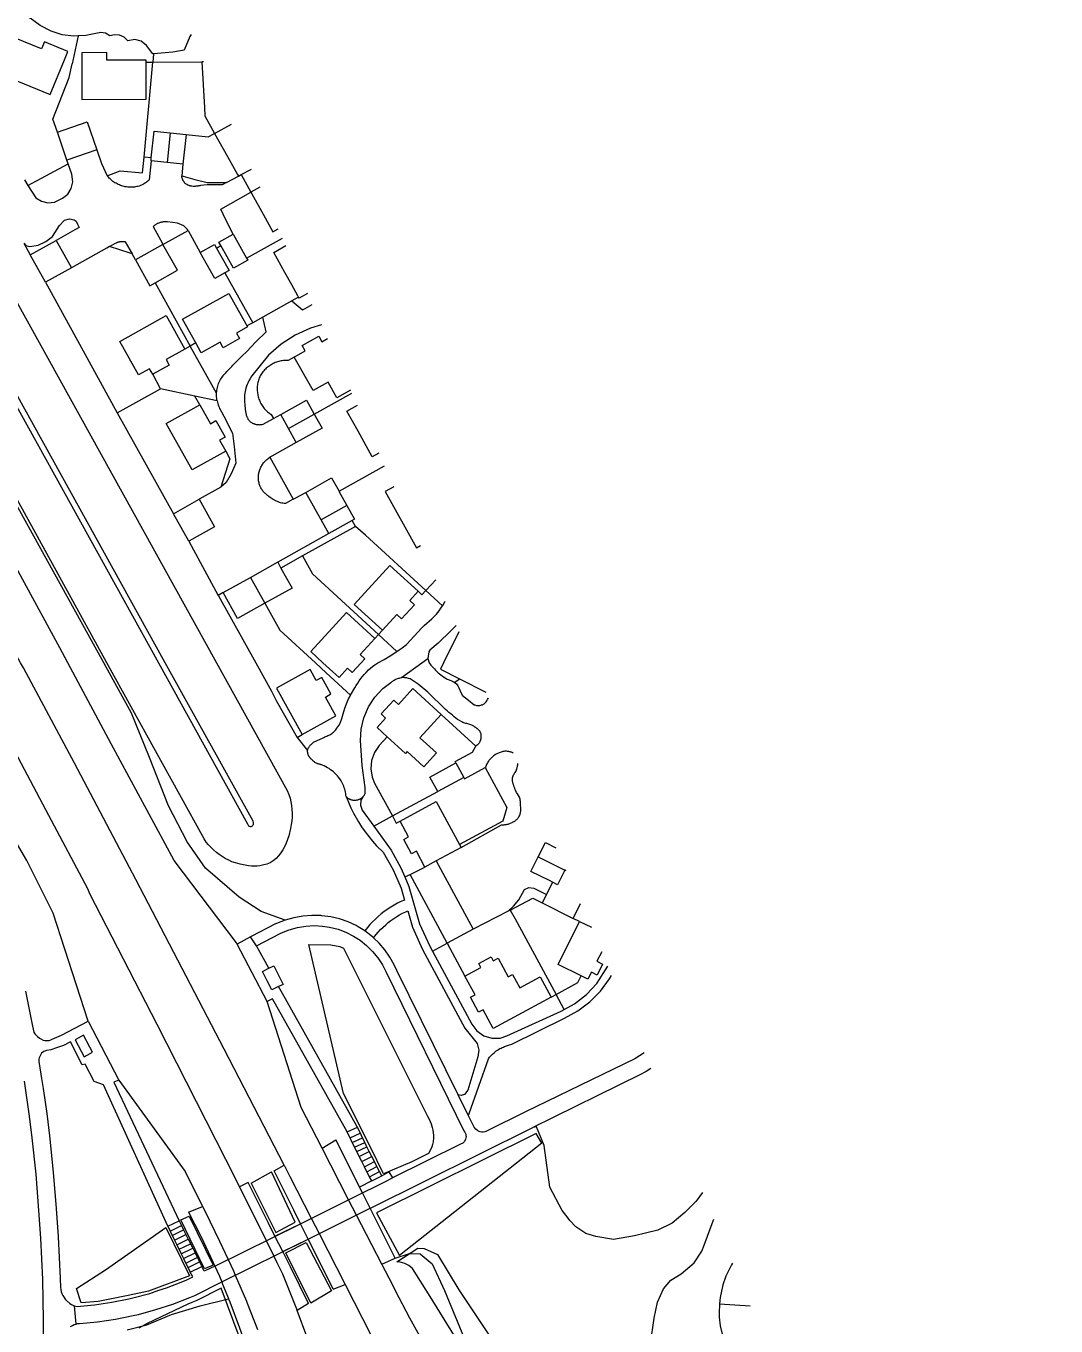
# Model space of a CAD drawing. Header units: millimetres. Extents: x 111502 to 977541, y 8702 to 1044108.
# Drawn here: x 975810.3 to 975993.9, y 474340.4 to 474572.1 of the extents above; entities that cross this region are included whole.
import ezdxf

# ---------------------------------------------------------------- set-up
doc = ezdxf.new("R2010")
doc.units = ezdxf.units.MM
doc.header["$LTSCALE"] = 0.25
doc.layers.add('X HVSS Site Background', color=8, linetype='Continuous')

# ---------------------------------------------------------------- blocks, each defined once
blk = doc.blocks.new('OS MAP')
at = {"layer": 'X HVSS Site Background'}
for points in [[(489638.25, 238954.15), (489634.02, 238955.66), (489630.09, 238958.24), (489624.06, 238963.39), (489620.77, 238968.08), (489617.45, 238974.52), (489614.09, 238983.1), (489610.88, 238991.02), (489605.92, 239000), (489524.83, 239146.67)], [(489606.5, 239000), (489585.75, 239037.65), (489525.25, 239146.95)], [(489539.75, 239155.8), (489626.05, 239000), (489638.65, 238977.25), (489638.95, 238976.5), (489639.15, 238975.85), (489639.3, 238975.2), (489639.4, 238974.55), (489639.45, 238973.85), (489639.5, 238973.2), (489639.5, 238972.55), (489639.45, 238971.85), (489639.35, 238971.2), (489639.2, 238970.45), (489638.9, 238969.15), (489638.7, 238968.5), (489638.45, 238967.85), (489638.15, 238967.2), (489637.85, 238966.65), (489637.5, 238966.1), (489637.1, 238965.6), (489636.65, 238965.1), (489636.15, 238964.7), (489635.6, 238964.35), (489635, 238964.1), (489634.25, 238963.9), (489633.75, 238963.8), (489633.25, 238963.75), (489632.25, 238963.75), (489631.75, 238963.8), (489630.25, 238964.1), (489629.4, 238964.35), (489628.75, 238964.55), (489628.2, 238964.8), (489627.6, 238965.1), (489626.5, 238965.8), (489626, 238966.2), (489625.5, 238966.65), (489624.6, 238967.55), (489624.2, 238968.05), (489623.85, 238968.6), (489606.5, 239000)], [(489591.95, 238941.45), (489593.25, 238935.25), (489593.45, 238934.15), (489593.65, 238933.85), (489593.85, 238933.6), (489594.1, 238933.4), (489594.45, 238933.1), (489594.7, 238932.95), (489595.15, 238932.75), (489595.4, 238932.7), (489595.7, 238932.65), (489595.95, 238932.65), (489596.2, 238932.7), (489596.5, 238932.8), (489596.75, 238932.9), (489598.4, 238933.65), (489603.15, 238936.15)], [(489531.9, 239151.4), (489615.7, 239000), (489631.55, 238971.3), (489631.6, 238971.2), (489631.65, 238971.05), (489631.75, 238970.95), (489631.85, 238970.9), (489632, 238970.85), (489632.2, 238970.85), (489632.3, 238970.9), (489632.45, 238970.95), (489632.5, 238971.05), (489632.6, 238971.15), (489632.65, 238971.3), (489632.65, 238971.55), (489632.55, 238971.75), (489616.9, 239000), (489532.75, 239151.9)], [(489509.02, 239128), (489521.92, 239106.25), (489523.28, 239103.93), (489535.13, 239083.49), (489538.7, 239077.28), (489550.33, 239056.81), (489552.73, 239052.55), (489564.19, 239031.99), (489575.51, 239011.35), (489575.84, 239010.74), (489577.26, 239008.04), (489581.6, 239000), (489581.85, 238999.55), (489596.1, 238972.85), (489603, 238959.75), (489603.4, 238958.9), (489615.41, 238935.58), (489627.63, 238911.54), (489630.1, 238906.6)], [(489629.73, 238949.85), (489629.59, 238950.11), (489618.49, 238964.75), (489607.23, 238985.58), (489599.52, 239000), (489598.09, 239002.67), (489582.83, 239030.63), (489569.99, 239053.95), (489559.12, 239073.44), (489544.29, 239099.65), (489538.28, 239110.19), (489526.43, 239130.8), (489516.37, 239148.12), (489509.31, 239160.04), (489509.26, 239160.13), (489502.04, 239171.95), (489500, 239175.21), (489494.69, 239183.69), (489491.34, 239188.94), (489486.82, 239195.88), (489484.61, 239199.16)], [(489603.15, 238936.15), (489596.9, 238955.35), (489592.2, 238964.75), (489589.95, 238968.65), (489588.4, 238971.45), (489584.7, 238978.4), (489581.05, 238985.4), (489579.35, 238988.55), (489573.15, 239000), (489568.45, 239008.7), (489557.25, 239029.05), (489553.35, 239036.45), (489534.7, 239068.75), (489511.05, 239109.6), (489504.95, 239120.2)], [(489638.07, 238910.47), (489627.38, 238931.14), (489611.65, 238961.37), (489600.7, 238982.09), (489591.59, 238999.12), (489591.11, 239000), (489576.35, 239027.06), (489563.52, 239050.34), (489552.69, 239069.79), (489537.86, 239095.99), (489531.86, 239106.5), (489519.99, 239127.16), (489516.95, 239132.4), (489510.01, 239144.33), (489502.98, 239156.21), (489500, 239161.1), (489495.79, 239168), (489488.46, 239179.7), (489486.25, 239182.95), (489484.47, 239185.71), (489481.32, 239190.58), (489480.55, 239191.75), (489477.53, 239196.24)], [(489595.21, 238877.84), (489595.2, 238882.8), (489595.05, 238890.1), (489594.7, 238897.45), (489594.35, 238902.4), (489593.85, 238908.85), (489593.15, 238915.35), (489592.7, 238919.2), (489591.8, 238925.4)], [(489601.36, 239111.73), (489600.62, 239111.7), (489598.54, 239111.96), (489596.53, 239112.57), (489594.56, 239113.58), (489592.82, 239114.92), (489590.62, 239117.46)], [(489587.57, 239110.07), (489585.75, 239105.64), (489596.35, 239101.28), (489598.91, 239107.5), (489599.51, 239108.97), (489595.36, 239110.68), (489594.85, 239109.43), (489588.4, 239112.08)], [(489601.36, 239111.73), (489600.29, 239106.79)], [(489614.8, 239108.54), (489614.67, 239108.53), (489613.52, 239110.06), (489612.61, 239110.83), (489611.46, 239111.13), (489610.19, 239110.87), (489609.56, 239111.5), (489608.74, 239111.88), (489607.85, 239111.95), (489607.02, 239111.74), (489606.26, 239112.21), (489605.38, 239112.35), (489602.71, 239111.79), (489601.36, 239111.73)], [(489621.54, 239111.99), (489621.29, 239111.66), (489620.26, 239109.21), (489618.25, 239108.85), (489614.8, 239108.54)], [(489613.47, 239107.09), (489613.47, 239107.43), (489606.49, 239107.41), (489606.49, 239108.76), (489602, 239108.75), (489602, 239107.15), (489602.01, 239105.2), (489602.02, 239100.43), (489613.48, 239100.46), (489613.47, 239107.09)], [(489614.8, 239108.54), (489614.67, 239107.09)], [(489597.65, 239094.61), (489596.86, 239096.93), (489599.76, 239104.35), (489600.29, 239106.79)], [(489613.11, 239090.12), (489614.67, 239107.09)], [(489613.47, 239107.09), (489614.37, 239107.09), (489614.67, 239107.09)], [(489614.67, 239107.09), (489623.42, 239107.12)], [(489623.72, 239107.14), (489623.42, 239107.12)], [(489623.42, 239107.12), (489623.87, 239098.98), (489623.95, 239097.47), (489625.68, 239094.37)], [(489597.65, 239094.61), (489602.96, 239096.43), (489604.67, 239091.44)], [(489599.36, 239089.62), (489597.65, 239094.61)], [(489614.4, 239089.99), (489614.89, 239094.74), (489617.74, 239094.45)], [(489617.74, 239094.45), (489617.21, 239089.2)], [(489617.74, 239094.45), (489620.59, 239094.16)], [(489620.59, 239094.16), (489624.56, 239093.75), (489625.68, 239094.37)], [(489625.68, 239094.37), (489628.69, 239096.03)], [(489625.68, 239094.37), (489627.97, 239090.26), (489629.78, 239087.02), (489629.92, 239086.76)], [(489620.59, 239094.16), (489620.05, 239088.91)], [(489604.67, 239091.44), (489599.36, 239089.62)], [(489604.67, 239091.44), (489605.51, 239088.98), (489606.53, 239086.82)], [(489606.53, 239086.82), (489608.87, 239087.7), (489612.85, 239087.33), (489613.11, 239090.12)], [(489614.4, 239089.99), (489613.11, 239090.12)], [(489614.35, 239089.49), (489614.4, 239089.99)], [(489592.36, 239085.07), (489599.59, 239088.96)], [(489592.36, 239085.07), (489593.79, 239082.91), (489594.8, 239082.27), (489595.96, 239082), (489597.15, 239082.13), (489598.57, 239082.81), (489599.5, 239083.55), (489600.14, 239084.56), (489600.41, 239085.73), (489600.22, 239087.12), (489599.59, 239088.96)], [(489599.59, 239088.96), (489599.36, 239089.62)], [(489614.35, 239089.49), (489614.01, 239086.11), (489613.89, 239085.98), (489613.76, 239085.86), (489613.62, 239085.75), (489613.48, 239085.64), (489613.34, 239085.53), (489613.19, 239085.43), (489613.04, 239085.34), (489612.89, 239085.26), (489612.65, 239085.14), (489612.45, 239085.06), (489612.24, 239084.98), (489612.03, 239084.92), (489611.81, 239084.88), (489611.6, 239084.84), (489611.38, 239084.81), (489611.16, 239084.79), (489610.94, 239084.78), (489610.71, 239084.78), (489610.43, 239084.79), (489610.21, 239084.81), (489609.99, 239084.83), (489609.77, 239084.87), (489609.56, 239084.91), (489609.34, 239084.97), (489609.13, 239085.03), (489608.92, 239085.1), (489608.72, 239085.18), (489608.52, 239085.27), (489608.32, 239085.36), (489608.12, 239085.47), (489607.93, 239085.58), (489607.75, 239085.7), (489607.57, 239085.82), (489607.39, 239085.96), (489607.22, 239086.1), (489607.06, 239086.25), (489606.9, 239086.4), (489606.75, 239086.56), (489606.53, 239086.82)], [(489617.21, 239089.2), (489614.35, 239089.49)], [(489620.05, 239088.91), (489617.21, 239089.2)], [(489620.05, 239088.91), (489619.84, 239086.82)], [(489630.42, 239087.03), (489632.28, 239088.02)], [(489591.77, 239086.11), (489592.36, 239085.07)], [(489627.8, 239085.63), (489627.01, 239085.21), (489624.37, 239085.19), (489623.18, 239085.06), (489623.06, 239085.05), (489622.94, 239085.03), (489622.82, 239085.01), (489622.7, 239084.99), (489622.58, 239084.97), (489622.46, 239084.95), (489622.34, 239084.94), (489622.23, 239084.92), (489622.11, 239084.91), (489621.99, 239084.91), (489621.87, 239084.91), (489621.64, 239084.94), (489621.56, 239084.96), (489621.48, 239084.98), (489621.4, 239085), (489621.31, 239085.02), (489621.23, 239085.04), (489621.15, 239085.07), (489621.08, 239085.1), (489621, 239085.13), (489620.92, 239085.16), (489620.85, 239085.2), (489620.78, 239085.24), (489620.71, 239085.28), (489620.64, 239085.33), (489620.57, 239085.37), (489620.47, 239085.46), (489620.41, 239085.52), (489620.35, 239085.58), (489620.3, 239085.64), (489620.25, 239085.71), (489620.2, 239085.77), (489620.15, 239085.84), (489620.11, 239085.91), (489620.07, 239085.99), (489620.03, 239086.06), (489620, 239086.14), (489619.97, 239086.21), (489619.94, 239086.29), (489619.91, 239086.37), (489619.89, 239086.45), (489619.87, 239086.53), (489619.86, 239086.62), (489619.85, 239086.7), (489619.84, 239086.82)], [(489619.84, 239086.82), (489620.1, 239086.74), (489622.14, 239086.14), (489624.37, 239085.59), (489627.8, 239085.63)], [(489627.8, 239085.63), (489629.92, 239086.76)], [(489629.92, 239086.76), (489630.42, 239087.03)], [(489630.42, 239087.03), (489632.17, 239083.88)], [(489629.01, 239076.4), (489627.61, 239079.05), (489626.79, 239080.87), (489632.17, 239083.88)], [(489633.74, 239084.76), (489632.17, 239083.88)], [(489632.17, 239083.88), (489632.32, 239083.62), (489634.36, 239079.97), (489636.1, 239076.85), (489637.05, 239077.38)], [(489591.66, 239074.81), (489592.06, 239074.39), (489592.75, 239074.21), (489594.23, 239074.46), (489595.59, 239075.08), (489596.76, 239076.01), (489598.04, 239077.94), (489598.93, 239078.88), (489599.79, 239079.11), (489600.67, 239078.94), (489601, 239078.7), (489601.25, 239078.16), (489601.54, 239077.59), (489600.75, 239077.15), (489597.43, 239075.3)], [(489620.96, 239077.05), (489620.86, 239077.23), (489620.21, 239077.88), (489619.07, 239078.36), (489617.27, 239078.58), (489617.03, 239078.6), (489616.89, 239078.6), (489616.76, 239078.6), (489616.63, 239078.59), (489616.5, 239078.58), (489616.37, 239078.56), (489616.24, 239078.54), (489616.11, 239078.51), (489615.98, 239078.48), (489615.85, 239078.44), (489615.73, 239078.39), (489615.59, 239078.33), (489615.47, 239078.28), (489615.35, 239078.21), (489615.24, 239078.15), (489615.13, 239078.08), (489615.02, 239078), (489614.91, 239077.92), (489614.81, 239077.84), (489614.71, 239077.75), (489616.38, 239074.73), (489616.48, 239074.56)], [(489616.48, 239074.56), (489620.96, 239077.05)], [(489620.96, 239077.05), (489623.14, 239073.12)], [(489626.81, 239074.37), (489626.47, 239074.98), (489629.01, 239076.4)], [(489629.01, 239076.4), (489631.4, 239072.12)], [(489591.66, 239074.81), (489592.82, 239072.73)], [(489592.82, 239072.73), (489597.43, 239075.3)], [(489597.43, 239075.3), (489600.16, 239070.4)], [(489606.97, 239074.2), (489606.47, 239073.92), (489606.43, 239073.9), (489600.16, 239070.4)], [(489606.97, 239074.2), (489608.02, 239074.78), (489608.17, 239074.86), (489608.25, 239074.91), (489608.34, 239074.94), (489608.43, 239074.98), (489608.52, 239075.01), (489608.61, 239075.04), (489608.71, 239075.06), (489608.8, 239075.08), (489608.9, 239075.1), (489608.99, 239075.11), (489609.09, 239075.12), (489609.19, 239075.12), (489609.28, 239075.12), (489609.38, 239075.12), (489609.48, 239075.11), (489609.57, 239075.1), (489609.67, 239075.08), (489609.76, 239075.06), (489610.98, 239072.88)], [(489610.98, 239072.88), (489610.61, 239073), (489606.97, 239074.2)], [(489616.48, 239074.56), (489611.57, 239071.83)], [(489615.07, 239067.74), (489619.05, 239069.96), (489616.48, 239074.56)], [(489623.14, 239073.12), (489625.68, 239074.54), (489626.02, 239073.93)], [(489626.02, 239073.93), (489626.81, 239074.37)], [(489626.02, 239073.93), (489626.8, 239072.54), (489628.26, 239069.93), (489627.54, 239069.53)], [(489631.4, 239072.12), (489631.59, 239071.79), (489629.04, 239070.37), (489626.81, 239074.37)], [(489631.4, 239072.12), (489637.81, 239075.69)], [(489640.67, 239065.18), (489640.55, 239065.4), (489639.44, 239067.4), (489638.24, 239069.55), (489636.23, 239073.15), (489638.4, 239074.36)], [(489595.55, 239067.83), (489592.82, 239072.73)], [(489611.57, 239071.83), (489610.98, 239072.88)], [(489611.57, 239071.83), (489614.15, 239067.22), (489615.07, 239067.74)], [(489627.54, 239069.53), (489625.71, 239068.51), (489624.2, 239071.21), (489623.14, 239073.12)], [(489600.16, 239070.4), (489595.55, 239067.83)], [(489627.54, 239069.53), (489632.51, 239060.63)], [(489595.55, 239067.83), (489608.34, 239044.56)], [(489615.07, 239067.74), (489621.36, 239056.47)], [(489622.35, 239057.01), (489619.98, 239061.25), (489628.22, 239065.85), (489631.25, 239060.43), (489631.39, 239060.17), (489631.46, 239060.04)], [(489639.45, 239064.5), (489634.29, 239061.62)], [(489640.67, 239065.18), (489639.45, 239064.5)], [(489639.45, 239064.5), (489641.38, 239062.89), (489641.82, 239063.13), (489643.11, 239063.85)], [(489642.23, 239065.82), (489640.77, 239065.01), (489640.67, 239065.18)], [(489614.65, 239051.43), (489614.1, 239052.42), (489612.13, 239051.32), (489608.8, 239057.3), (489617.04, 239061.9), (489620.38, 239055.92)], [(489631.46, 239060.04), (489631.56, 239059.87), (489629.6, 239058.77), (489630.15, 239057.79), (489627.21, 239056.15), (489626.66, 239057.13), (489623.32, 239055.27), (489622.35, 239057.01)], [(489626.05, 239048.08), (489626.05, 239048.15), (489626.07, 239048.39), (489626.1, 239048.62), (489626.14, 239048.86), (489626.19, 239049.09), (489626.25, 239049.32), (489626.32, 239049.55), (489626.39, 239049.77), (489626.49, 239050.03), (489626.6, 239050.26), (489626.72, 239050.49), (489626.86, 239050.7), (489627.01, 239050.91), (489627.16, 239051.12), (489627.33, 239051.32), (489627.5, 239051.51), (489627.68, 239051.71), (489627.86, 239051.9), (489628.04, 239052.09), (489628.23, 239052.27), (489628.42, 239052.46), (489628.6, 239052.65), (489628.78, 239052.84), (489628.96, 239053.03), (489630.55, 239054.66), (489631.45, 239055.47), (489633.05, 239057.21), (489634.87, 239058.97), (489634.29, 239061.62)], [(489644.74, 239060.23), (489642.81, 239059.65), (489640.08, 239058.41), (489637.55, 239056.8), (489635.29, 239054.84), (489632.33, 239051.13), (489632.16, 239050.89), (489632.01, 239050.64), (489631.86, 239050.39), (489631.73, 239050.13), (489631.6, 239049.87), (489631.49, 239049.6), (489631.39, 239049.33), (489631.26, 239048.93), (489631.18, 239048.64), (489631.12, 239048.34), (489631.07, 239048.05), (489631.03, 239047.75), (489631, 239047.45), (489630.99, 239047.14), (489630.99, 239046.84), (489631, 239046.54), (489631.05, 239046.02), (489631.06, 239045.91), (489631.08, 239045.79), (489631.09, 239045.67), (489631.11, 239045.56), (489631.12, 239045.44), (489631.13, 239045.32), (489631.15, 239045.2), (489631.16, 239045.08), (489631.18, 239044.96), (489631.2, 239044.85), (489631.22, 239044.73), (489631.24, 239044.61), (489631.26, 239044.5), (489631.29, 239044.38), (489631.31, 239044.27), (489631.34, 239044.16), (489631.38, 239044.05), (489631.41, 239043.94), (489631.45, 239043.84), (489631.49, 239043.74), (489631.54, 239043.64), (489631.59, 239043.54), (489631.64, 239043.45), (489631.7, 239043.36), (489631.77, 239043.27), (489631.83, 239043.19), (489631.91, 239043.11), (489631.99, 239043.03), (489632.07, 239042.96), (489632.16, 239042.9), (489632.26, 239042.83), (489632.36, 239042.77), (489632.46, 239042.72), (489632.57, 239042.67), (489632.67, 239042.63), (489632.78, 239042.59), (489632.89, 239042.56), (489633, 239042.53), (489633.11, 239042.5), (489633.23, 239042.48), (489633.34, 239042.46), (489633.45, 239042.45), (489633.57, 239042.45), (489633.68, 239042.44), (489633.8, 239042.45), (489633.91, 239042.45), (489634.03, 239042.47), (489634.14, 239042.48), (489634.32, 239042.52), (489636.19, 239043.56)], [(489632.51, 239060.63), (489631.46, 239060.04)], [(489634.29, 239061.62), (489632.51, 239060.63)], [(489639.9, 239054.5), (489641.86, 239055.6), (489641.32, 239056.58), (489644.25, 239058.22), (489644.8, 239057.23), (489645.82, 239057.8)], [(489620.38, 239055.92), (489617.04, 239054.06), (489617.59, 239053.07), (489614.65, 239051.43)], [(489621.36, 239056.47), (489620.38, 239055.92)], [(489622.35, 239057.01), (489621.36, 239056.47)], [(489626.05, 239048.08), (489621.36, 239056.47)], [(489639.9, 239054.5), (489638.81, 239053.89), (489638.6, 239053.9), (489638.38, 239053.9), (489638.17, 239053.9), (489637.96, 239053.88), (489637.75, 239053.85), (489637.54, 239053.82), (489637.33, 239053.78), (489637.12, 239053.72), (489636.92, 239053.66), (489636.71, 239053.6), (489636.51, 239053.52), (489636.32, 239053.43), (489636.12, 239053.34), (489635.94, 239053.24), (489635.75, 239053.14), (489635.57, 239053.02), (489635.39, 239052.9), (489635.22, 239052.77), (489635.06, 239052.64), (489634.89, 239052.5), (489634.74, 239052.35), (489634.59, 239052.2), (489634.45, 239052.04), (489634.31, 239051.88), (489634.18, 239051.71), (489634.06, 239051.53), (489633.95, 239051.35), (489633.84, 239051.17), (489633.74, 239050.96), (489633.65, 239050.77), (489633.57, 239050.57), (489633.51, 239050.37), (489633.45, 239050.16), (489633.4, 239049.96), (489633.36, 239049.75), (489633.32, 239049.54), (489633.3, 239049.33), (489633.28, 239049.12), (489633.28, 239048.9), (489633.28, 239048.69), (489633.29, 239048.48), (489633.31, 239048.27), (489633.34, 239048.05), (489633.37, 239047.84), (489633.42, 239047.63), (489633.47, 239047.43), (489633.53, 239047.22), (489633.6, 239047.02), (489633.67, 239046.82), (489633.75, 239046.62), (489633.84, 239046.43), (489633.94, 239046.24), (489634.04, 239046.05), (489634.15, 239045.87), (489634.27, 239045.69), (489634.4, 239045.52), (489634.53, 239045.35), (489634.67, 239045.19), (489634.81, 239045.04), (489634.96, 239044.89), (489635.12, 239044.75), (489635.28, 239044.61), (489635.45, 239044.48), (489635.8, 239044.26), (489636.19, 239043.56)], [(489649.94, 239048.61), (489647.48, 239047.24), (489645.93, 239050.02), (489643.24, 239048.52), (489639.9, 239054.5)], [(489616.03, 239048.86), (489614.65, 239051.43)], [(489608.34, 239044.56), (489616.03, 239048.86)], [(489622.19, 239047.54), (489616.03, 239048.86)], [(489626.15, 239046.69), (489626.1, 239046.92), (489626.07, 239047.16), (489626.05, 239047.39), (489626.04, 239047.63), (489626.04, 239047.92), (489626.05, 239048.08)], [(489643.47, 239044.34), (489650.18, 239048.08)], [(489627.67, 239037.73), (489621.68, 239034.39), (489617.08, 239042.63), (489623.07, 239045.97)], [(489626.15, 239046.69), (489622.19, 239047.54)], [(489623.07, 239045.97), (489622.19, 239047.54)], [(489623.07, 239045.97), (489624.93, 239042.62), (489625.92, 239043.17), (489627.55, 239040.23), (489626.57, 239039.69), (489627.67, 239037.73)], [(489626.15, 239046.69), (489626.2, 239046.46), (489626.26, 239046.23), (489626.32, 239046), (489626.4, 239045.78), (489626.49, 239045.56), (489626.59, 239045.34), (489626.69, 239045.13), (489626.91, 239044.75), (489627.32, 239043.95), (489628.86, 239040.95), (489629.15, 239038.56), (489629.45, 239035.57), (489628.66, 239033.69), (489627.74, 239032.14), (489626.79, 239031.3)], [(489637.47, 239044.27), (489642.08, 239046.84), (489643.47, 239044.34)], [(489654.97, 239037.39), (489653.8, 239036.74), (489651.27, 239041.28), (489649.26, 239044.88), (489651.14, 239045.93)], [(489608.34, 239044.56), (489618.34, 239026.58)], [(489636.19, 239043.56), (489637.47, 239044.27)], [(489638.87, 239041.77), (489637.47, 239044.27)], [(489638.87, 239041.77), (489643.47, 239044.34)], [(489643.47, 239044.34), (489644.87, 239041.84), (489640.26, 239039.27)], [(489640.26, 239039.27), (489638.87, 239041.77)], [(489640.26, 239039.27), (489635.91, 239036.84), (489635.55, 239036.64)], [(489627.67, 239037.73), (489628.43, 239036.35), (489626.79, 239031.3)], [(489639.7, 239029.14), (489638.3, 239028.37), (489638.08, 239028.4), (489637.87, 239028.44), (489637.65, 239028.48), (489637.44, 239028.54), (489637.23, 239028.6), (489637.03, 239028.67), (489636.74, 239028.79), (489636.54, 239028.88), (489636.35, 239028.98), (489636.16, 239029.09), (489635.97, 239029.21), (489635.79, 239029.33), (489635.62, 239029.46), (489635.38, 239029.66), (489635.24, 239029.75), (489635.11, 239029.84), (489634.98, 239029.94), (489634.86, 239030.04), (489634.74, 239030.15), (489634.62, 239030.26), (489634.51, 239030.38), (489634.41, 239030.5), (489634.31, 239030.62), (489634.21, 239030.75), (489634.12, 239030.89), (489634.04, 239031.02), (489633.96, 239031.16), (489633.88, 239031.31), (489633.82, 239031.45), (489633.76, 239031.6), (489633.7, 239031.75), (489633.65, 239031.92), (489633.61, 239032.09), (489633.57, 239032.26), (489633.54, 239032.43), (489633.52, 239032.61), (489633.51, 239032.78), (489633.5, 239032.96), (489633.51, 239033.13), (489633.52, 239033.37), (489633.54, 239033.54), (489633.56, 239033.72), (489633.6, 239033.89), (489633.64, 239034.06), (489633.69, 239034.23), (489633.74, 239034.39), (489633.8, 239034.56), (489633.87, 239034.72), (489633.95, 239034.88), (489634.03, 239035.03), (489634.11, 239035.19), (489634.21, 239035.34), (489634.31, 239035.48), (489634.41, 239035.62), (489634.52, 239035.76), (489634.64, 239035.89), (489634.76, 239036.02), (489634.88, 239036.14), (489635.02, 239036.25), (489635.15, 239036.36), (489635.29, 239036.47), (489635.55, 239036.64)], [(489635.55, 239036.64), (489639.7, 239029.14)], [(489647.88, 239030.57), (489656, 239035.1)], [(489641.94, 239030.38), (489646.55, 239032.95), (489647.88, 239030.57)], [(489626.79, 239031.3), (489622.94, 239029.15)], [(489639.7, 239029.14), (489640.07, 239029.34), (489641.94, 239030.38)], [(489644.68, 239025.48), (489643.31, 239027.93), (489641.94, 239030.38)], [(489647.88, 239030.57), (489647.92, 239030.5), (489649.29, 239028.04)], [(489657.66, 239031.38), (489656.11, 239030.52), (489661.7, 239020.5), (489662.37, 239020.88)], [(489618.34, 239026.58), (489622.94, 239029.15)], [(489622.94, 239029.15), (489625.68, 239024.25), (489621.07, 239021.68)], [(489649.29, 239028.04), (489644.68, 239025.48)], [(489649.29, 239028.04), (489650.65, 239025.59), (489650.21, 239025.35)], [(489621.07, 239021.68), (489618.34, 239026.58)], [(489646.05, 239023.02), (489644.68, 239025.48)], [(489650.21, 239025.35), (489646.05, 239023.02)], [(489650.8, 239024.3), (489650.21, 239025.35)], [(489646.05, 239023.02), (489636.94, 239017.92)], [(489650.8, 239024.3), (489641.39, 239019.05)], [(489663.34, 239012.86), (489652.59, 239022.73), (489650.8, 239024.3)], [(489621.07, 239021.68), (489626.35, 239012.02)], [(489632.08, 239015.22), (489636.93, 239017.93), (489636.94, 239017.92)], [(489636.94, 239017.92), (489637.51, 239016.89)], [(489641.39, 239019.05), (489637.51, 239016.89)], [(489641.39, 239019.05), (489643.17, 239015.85), (489654.93, 239005.05)], [(489637.51, 239016.89), (489639.5, 239013.32), (489634.64, 239010.61)], [(489655.61, 239005.79), (489650.56, 239010.42), (489656.95, 239017.37), (489661.99, 239012.74)], [(489627.22, 239012.51), (489632.08, 239015.22)], [(489632.08, 239015.22), (489634.64, 239010.61)], [(489663.34, 239012.86), (489665.11, 239014.78)], [(489627.22, 239012.51), (489626.35, 239012.02)], [(489626.35, 239012.02), (489626.4, 239011.93), (489633.04, 239000), (489635.85, 238994.96), (489636.65, 238993.3), (489640.38, 238986.68)], [(489634.64, 239010.61), (489629.79, 239007.9), (489627.22, 239012.51)], [(489661.99, 239012.74), (489660.47, 239011.08), (489661.3, 239010.32), (489659.03, 239007.84), (489658.2, 239008.61), (489655.61, 239005.79)], [(489661.99, 239012.74), (489662.66, 239012.12), (489663.34, 239012.86)], [(489666.31, 239010.14), (489663.34, 239012.86)], [(489666.31, 239010.14), (489666.37, 239010.23), (489666.76, 239010.89), (489666.81, 239010.98)], [(489634.64, 239010.61), (489637.31, 239005.84), (489643.67, 239000), (489645.58, 238998.24)], [(489654.26, 239004.31), (489649.21, 239008.95), (489642.83, 239002), (489645, 239000), (489646.19, 238998.9), (489647.87, 238997.36), (489649.39, 238999.02), (489650.22, 238998.26), (489651.82, 239000), (489652.5, 239000.73), (489651.67, 239001.49), (489654.26, 239004.31)], [(489658.2, 239002.04), (489658.61, 239002.31), (489659.13, 239002.68), (489659.93, 239003.29), (489662.64, 239006.21), (489663.06, 239006.63), (489663.5, 239007.04), (489663.95, 239007.43), (489664.39, 239007.84), (489664.82, 239008.25), (489665.23, 239008.68), (489665.7, 239009.25), (489666.05, 239009.74), (489666.31, 239010.14)], [(489668.74, 239006.67), (489667.8, 239005.68), (489665.52, 239003.52), (489664.07, 239002.28), (489663.86, 239001.96), (489663.72, 239000.78)], [(489654.26, 239004.31), (489654.93, 239005.05)], [(489654.93, 239005.05), (489655.61, 239005.79)], [(489658.2, 239002.04), (489654.93, 239005.05)], [(489669.26, 239005.5), (489666.52, 239000), (489665.97, 238998.88), (489669.34, 238997.17)], [(489649.93, 238994.23), (489650.68, 238995.56), (489650.94, 238995.97), (489651.21, 238996.38), (489651.48, 238996.78), (489651.76, 238997.18), (489652.06, 238997.56), (489652.37, 238997.94), (489652.69, 238998.3), (489653.13, 238998.73), (489653.49, 238999.05), (489653.87, 238999.36), (489654.26, 238999.65), (489654.78, 239000), (489655.9, 239000.6), (489657, 239001.25), (489658.2, 239002.04)], [(489658.99, 238997.36), (489662.64, 239000), (489663.72, 239000.78)], [(489663.72, 239000.78), (489663.95, 239000), (489664.25, 238999.59), (489664.67, 238999.15), (489664.87, 238998.91), (489665.08, 238998.68), (489665.3, 238998.45), (489665.52, 238998.24), (489665.76, 238998.03), (489666, 238997.84), (489666.25, 238997.65), (489666.51, 238997.48), (489667, 238997.19), (489667.16, 238997.11), (489667.32, 238997.04), (489667.49, 238996.98), (489667.65, 238996.92), (489667.82, 238996.85), (489667.98, 238996.78), (489668.16, 238996.68), (489668.24, 238996.63), (489668.32, 238996.58), (489668.49, 238996.47)], [(489641.33, 238987.21), (489647.31, 238990.55), (489645.45, 238993.89), (489646.43, 238994.44), (489644.79, 238997.38), (489643.81, 238996.83), (489642.72, 238998.79), (489636.73, 238995.45), (489641.33, 238987.21)], [(489649.93, 238994.23), (489645.58, 238998.24)], [(489652.11, 238976.08), (489652.14, 238976.12), (489652.17, 238976.15), (489652.22, 238976.21), (489652.28, 238976.28), (489652.33, 238976.35), (489652.37, 238976.42), (489652.42, 238976.49), (489652.46, 238976.56), (489652.52, 238976.7), (489652.56, 238977.75), (489651.97, 238981.68), (489651.7, 238986.17), (489651.83, 238988.16), (489652.32, 238990.2), (489653.14, 238992.13), (489654.28, 238993.89), (489655.71, 238995.43), (489657.08, 238996.46), (489657.2, 238996.56), (489657.33, 238996.66), (489657.46, 238996.75), (489657.59, 238996.84), (489657.73, 238996.92), (489657.88, 238997), (489658.03, 238997.07), (489658.17, 238997.13), (489658.32, 238997.19), (489658.47, 238997.24), (489658.63, 238997.28), (489658.78, 238997.32), (489658.99, 238997.36)], [(489672.27, 238985.17), (489672.4, 238985.25), (489672.46, 238985.3), (489672.53, 238985.35), (489672.59, 238985.4), (489672.65, 238985.46), (489672.7, 238985.51), (489672.76, 238985.57), (489672.81, 238985.64), (489672.86, 238985.7), (489672.9, 238985.77), (489672.95, 238985.84), (489672.99, 238985.91), (489673.02, 238985.98), (489673.06, 238986.05), (489673.09, 238986.13), (489673.12, 238986.2), (489673.15, 238986.28), (489673.17, 238986.36), (489673.19, 238986.44), (489673.21, 238986.52), (489673.22, 238986.6), (489673.23, 238986.68), (489673.24, 238986.76), (489673.24, 238986.84), (489673.24, 238986.92), (489673.24, 238987), (489673.23, 238987.08), (489673.22, 238987.16), (489673.21, 238987.24), (489673.19, 238987.32), (489673.15, 238987.45), (489673.12, 238987.53), (489673.08, 238987.6), (489673.05, 238987.67), (489673.01, 238987.73), (489672.96, 238987.8), (489672.91, 238987.86), (489672.86, 238987.92), (489672.81, 238987.98), (489672.75, 238988.04), (489672.69, 238988.1), (489672.63, 238988.15), (489672.57, 238988.2), (489672.51, 238988.26), (489672.44, 238988.31), (489672.37, 238988.36), (489672.31, 238988.41), (489672.24, 238988.46), (489672.17, 238988.5), (489672.1, 238988.55), (489672.04, 238988.6), (489671.97, 238988.64), (489671.9, 238988.69), (489671.69, 238988.81), (489671.53, 238988.89), (489671.36, 238988.96), (489671.19, 238989.01), (489671.01, 238989.06), (489670.84, 238989.11), (489670.66, 238989.16), (489670.48, 238989.2), (489670.3, 238989.25), (489670.13, 238989.31), (489669.96, 238989.37), (489669.79, 238989.45), (489669.34, 238989.7), (489669.01, 238989.92), (489668.69, 238990.15), (489668.38, 238990.39), (489668.08, 238990.65), (489667.78, 238990.91), (489667.48, 238991.17), (489667.18, 238991.43), (489666.88, 238991.68), (489663.69, 238994.78), (489661.99, 238996.21), (489660.56, 238997.13), (489660.27, 238997.22), (489660.11, 238997.26), (489659.95, 238997.3), (489659.79, 238997.32), (489659.63, 238997.34), (489659.47, 238997.36), (489659.31, 238997.37), (489659.15, 238997.37), (489658.99, 238997.36)], [(489668.49, 238996.47), (489669.34, 238997.17)], [(489669.34, 238997.17), (489674.04, 238994.79), (489674.07, 238994.78)], [(489656.48, 238986.79), (489654.66, 238988.46), (489656.18, 238990.12), (489655.36, 238990.88), (489657.63, 238993.36), (489658.46, 238992.59), (489661.05, 238995.41), (489666.09, 238990.78)], [(489668.49, 238996.47), (489668.79, 238996.23), (489668.93, 238996.09), (489669.07, 238995.91), (489669.26, 238995.52), (489669.45, 238994.98), (489669.64, 238994.58), (489669.88, 238994.15), (489670.93, 238993.33), (489671.99, 238992.51), (489672.06, 238992.48), (489672.37, 238992.4), (489672.53, 238992.38), (489672.68, 238992.38), (489672.84, 238992.38), (489673, 238992.4), (489673.15, 238992.44), (489673.3, 238992.48), (489673.43, 238992.53), (489673.54, 238992.58), (489673.64, 238992.64), (489673.74, 238992.71), (489673.92, 238992.87), (489674.08, 238993.05), (489674.23, 238993.25), (489674.36, 238993.45), (489674.45, 238993.62), (489674.52, 238993.76)], [(489642.28, 238984.36), (489642.3, 238984.5), (489642.34, 238984.63), (489642.4, 238984.76), (489642.46, 238984.89), (489642.54, 238985.01), (489642.62, 238985.12), (489642.71, 238985.24), (489642.81, 238985.35), (489642.92, 238985.45), (489643.02, 238985.56), (489643.13, 238985.66), (489643.33, 238985.83), (489645.02, 238986.62), (489645.19, 238986.7), (489645.37, 238986.78), (489645.55, 238986.86), (489645.72, 238986.94), (489645.9, 238987.02), (489646.07, 238987.11), (489646.24, 238987.19), (489646.41, 238987.29), (489646.57, 238987.39), (489646.73, 238987.5), (489646.9, 238987.64), (489647.12, 238987.85), (489647.31, 238988.08), (489647.5, 238988.32), (489647.67, 238988.57), (489647.83, 238988.82), (489648.06, 238989.24), (489648.38, 238990.06), (489648.6, 238990.92), (489648.89, 238991.92), (489649.19, 238992.68), (489649.53, 238993.43), (489649.89, 238994.16), (489649.93, 238994.23)], [(489666.09, 238990.78), (489662.3, 238986.65), (489665.26, 238983.94), (489662.99, 238981.47), (489660.03, 238984.18), (489659.71, 238983.83), (489656.48, 238986.79)], [(489672.27, 238985.17), (489666.09, 238990.78)], [(489640.38, 238986.68), (489641.33, 238987.21)], [(489640.38, 238986.68), (489642.28, 238984.36)], [(489656.48, 238986.79), (489655.04, 238985.23), (489654.18, 238984), (489653.66, 238982.6), (489653.52, 238981.11), (489653.77, 238979.64), (489654.21, 238978.57), (489657.38, 238972.7)], [(489649.14, 238976.15), (489649.11, 238976.42), (489649.07, 238976.69), (489649.02, 238976.96), (489648.96, 238977.22), (489648.88, 238977.48), (489648.8, 238977.74), (489648.71, 238978), (489648.6, 238978.25), (489648.49, 238978.49), (489648.36, 238978.74), (489648.23, 238978.97), (489647.99, 238979.34), (489647.8, 238979.6), (489647.59, 238979.86), (489647.36, 238980.1), (489647.13, 238980.33), (489646.88, 238980.54), (489646.63, 238980.75), (489646.36, 238980.94), (489646.09, 238981.13), (489645.81, 238981.3), (489645.52, 238981.46), (489645.22, 238981.61), (489644.92, 238981.75), (489644.82, 238981.79), (489644.71, 238981.83), (489644.6, 238981.86), (489644.49, 238981.89), (489644.38, 238981.92), (489644.27, 238981.95), (489644.16, 238981.98), (489644.06, 238982.01), (489643.95, 238982.04), (489643.85, 238982.09), (489643.66, 238982.19), (489643.57, 238982.25), (489643.48, 238982.32), (489643.39, 238982.39), (489643.31, 238982.47), (489643.23, 238982.55), (489643.15, 238982.63), (489643.04, 238982.76), (489642.98, 238982.8), (489642.92, 238982.85), (489642.86, 238982.9), (489642.81, 238982.95), (489642.76, 238983), (489642.71, 238983.06), (489642.66, 238983.11), (489642.62, 238983.17), (489642.57, 238983.23), (489642.53, 238983.3), (489642.5, 238983.36), (489642.46, 238983.43), (489642.43, 238983.49), (489642.4, 238983.56), (489642.37, 238983.63), (489642.35, 238983.7), (489642.33, 238983.77), (489642.31, 238983.84), (489642.3, 238983.92), (489642.29, 238983.99), (489642.28, 238984.06), (489642.27, 238984.14), (489642.27, 238984.22), (489642.28, 238984.36)], [(489668.72, 238982.14), (489668.58, 238982.4), (489671.7, 238984.1), (489672.27, 238985.17)], [(489678.93, 238983.92), (489678.84, 238983.96), (489678.73, 238984.01), (489678.62, 238984.05), (489678.51, 238984.09), (489678.39, 238984.12), (489678.27, 238984.15), (489678.15, 238984.17), (489677.93, 238984.21), (489677.76, 238984.23), (489677.59, 238984.23), (489677.43, 238984.22), (489677.26, 238984.2), (489677.09, 238984.17), (489676.93, 238984.13), (489676.76, 238984.09), (489676.6, 238984.03), (489676.44, 238983.97), (489676.29, 238983.9), (489676.13, 238983.83), (489675.87, 238983.69), (489675.72, 238983.6), (489675.58, 238983.51), (489675.44, 238983.41), (489675.31, 238983.31), (489675.18, 238983.2), (489675.05, 238983.09), (489674.93, 238982.97), (489674.82, 238982.84), (489674.71, 238982.71), (489674.6, 238982.58), (489674.5, 238982.44), (489674.41, 238982.3), (489674.32, 238982.15), (489674.24, 238982.01), (489674.16, 238981.85), (489674.09, 238981.7), (489674.03, 238981.54), (489673.95, 238981.31)], [(489665.46, 238977.07), (489664.08, 238979.63), (489668.72, 238982.14)], [(489668.72, 238982.14), (489670.1, 238979.57)], [(489673.95, 238981.31), (489677.78, 238974.2), (489677.05, 238971.76), (489669.34, 238967.6)], [(489669.62, 238967.07), (489676.86, 238971.14), (489677.01, 238971.13), (489677.15, 238971.13), (489677.3, 238971.14), (489677.45, 238971.15), (489677.59, 238971.17), (489677.74, 238971.19), (489677.88, 238971.22), (489678.03, 238971.25), (489678.17, 238971.29), (489678.31, 238971.34), (489678.44, 238971.39), (489678.58, 238971.45), (489678.74, 238971.53), (489678.83, 238971.58), (489678.93, 238971.63), (489679.02, 238971.69), (489679.11, 238971.74), (489679.2, 238971.8), (489679.29, 238971.86), (489679.37, 238971.93), (489679.46, 238972), (489679.54, 238972.07), (489679.62, 238972.14), (489679.69, 238972.21), (489679.76, 238972.29), (489679.83, 238972.37), (489679.89, 238972.45), (489679.95, 238972.54), (489680.06, 238972.72), (489680.17, 238973), (489680.24, 238973.3), (489680.27, 238973.61), (489680.27, 238973.92), (489680.26, 238974.23), (489680.25, 238974.59), (489680.25, 238974.76), (489680.24, 238974.94), (489680.23, 238975.11), (489680.21, 238975.29), (489680.19, 238975.46), (489680.14, 238975.71), (489680.03, 238976.03), (489679.88, 238976.33), (489679.71, 238976.62), (489679.54, 238976.91), (489679.28, 238977.43), (489679.24, 238977.55), (489679.19, 238977.66), (489679.15, 238977.78), (489679.11, 238977.9), (489679.06, 238978.02), (489679.02, 238978.13), (489678.98, 238978.25), (489678.94, 238978.37), (489678.91, 238978.49), (489678.88, 238978.61), (489678.85, 238978.73), (489678.83, 238978.85), (489678.81, 238978.97), (489678.8, 238979.09), (489678.8, 238979.21), (489678.8, 238979.33), (489678.82, 238979.52), (489678.86, 238979.69), (489678.92, 238979.85), (489679, 238980.01), (489679.09, 238980.16), (489679.18, 238980.31), (489679.28, 238980.46), (489679.37, 238980.62), (489679.46, 238980.77), (489679.58, 238981.09), (489679.6, 238981.17), (489679.62, 238981.25), (489679.64, 238981.34), (489679.66, 238981.42), (489679.68, 238981.5), (489679.7, 238981.59), (489679.72, 238981.67), (489679.74, 238981.76), (489679.75, 238981.84), (489679.77, 238981.93), (489679.78, 238982.01), (489679.78, 238982.03)], [(489670.1, 238979.57), (489670.25, 238979.31), (489673.95, 238981.31)], [(489670.1, 238979.57), (489665.46, 238977.07)], [(489652.11, 238976.08), (489652.05, 238976.02), (489651.99, 238975.97), (489651.92, 238975.91), (489651.86, 238975.86), (489651.79, 238975.81), (489651.72, 238975.76), (489651.64, 238975.72), (489651.57, 238975.68), (489651.49, 238975.64), (489651.42, 238975.61), (489651.34, 238975.58), (489651.26, 238975.55), (489651.18, 238975.53), (489651.09, 238975.51), (489651.01, 238975.49), (489650.89, 238975.47), (489650.81, 238975.47), (489650.72, 238975.46), (489650.64, 238975.46), (489650.55, 238975.46), (489650.47, 238975.47), (489650.38, 238975.48), (489650.3, 238975.5), (489650.22, 238975.51), (489650.14, 238975.53), (489650.05, 238975.56), (489649.97, 238975.59), (489649.89, 238975.62), (489649.82, 238975.65), (489649.74, 238975.69), (489649.67, 238975.73), (489649.59, 238975.77), (489649.52, 238975.82), (489649.45, 238975.86), (489649.38, 238975.92), (489649.32, 238975.97), (489649.26, 238976.03), (489649.2, 238976.09), (489649.14, 238976.15)], [(489649.14, 238976.15), (489649.54, 238975.15), (489649.98, 238974.16), (489650.46, 238973.19), (489651.32, 238971.68), (489651.9, 238970.77), (489652.52, 238969.88), (489653.17, 238969.02), (489653.86, 238968.19), (489654.58, 238967.38), (489655.72, 238966.23), (489657.52, 238963.11), (489658.34, 238961.2), (489658.94, 238959.81), (489659.56, 238957.71), (489658.92, 238957.43), (489658.3, 238957.13), (489657.69, 238956.8), (489657.09, 238956.44), (489655.95, 238955.67), (489655.4, 238955.25), (489654.87, 238954.8), (489654.35, 238954.33), (489653.86, 238953.84), (489653.38, 238953.34), (489652.93, 238952.81), (489652.45, 238952.2)], [(489657.38, 238972.7), (489665.46, 238977.07)], [(489652.11, 238976.08), (489651.79, 238975.5), (489651.72, 238974.6), (489652.01, 238973.75), (489654.06, 238970.9)], [(489658.76, 238971.8), (489665.19, 238975.28), (489669.34, 238967.6)], [(489654.06, 238970.9), (489657.38, 238972.7)], [(489657.38, 238972.7), (489658.07, 238971.43), (489658.76, 238971.8)], [(489663.2, 238963.6), (489661.67, 238966.42), (489660.78, 238965.94), (489659.4, 238968.5), (489660.28, 238968.98), (489658.76, 238971.8)], [(489654.06, 238970.9), (489657.16, 238966.58), (489658.92, 238963.44), (489659.6, 238961.82)], [(489669.62, 238967.07), (489665.22, 238964.69)], [(489669.34, 238967.6), (489669.62, 238967.07)], [(489683.39, 238965.4), (489684.67, 238967.96), (489686.5, 238967.04)], [(489665.22, 238964.69), (489663.2, 238963.6)], [(489665.22, 238964.69), (489671.8, 238952.52)], [(489685.94, 238960.89), (489685.37, 238961.18), (489682.1, 238962.82), (489683.39, 238965.4)], [(489683.39, 238965.4), (489688.14, 238963.06)], [(489659.6, 238961.82), (489660.53, 238962.28)], [(489660.53, 238962.28), (489663.2, 238963.6)], [(489667.15, 238950.01), (489660.53, 238962.28)], [(489688.14, 238963.06), (489688.12, 238963.02), (489686.83, 238960.45), (489686.05, 238960.84), (489685.94, 238960.89)], [(489688.14, 238963.06), (489688.21, 238963.21)], [(489688.14, 238963.06), (489688.32, 238962.97)], [(489659.6, 238961.82), (489660.31, 238960.12), (489662.24, 238953.5), (489663.99, 238949.58), (489664.52, 238948.59)], [(489678.04, 238955.75), (489678.96, 238956.6), (489679.93, 238957.74), (489680.94, 238959.57), (489681.74, 238959.95), (489682.62, 238959.81), (489684.84, 238958.7)], [(489685.94, 238960.89), (489684.84, 238958.7)], [(489678.36, 238955.92), (489682.42, 238958.05), (489683.5, 238957.5), (489684.09, 238957.21)], [(489684.84, 238958.7), (489684.09, 238957.21)], [(489654.03, 238950.98), (489654.48, 238951.54), (489654.87, 238952), (489655.29, 238952.44), (489655.73, 238952.88), (489656.19, 238953.3), (489656.65, 238953.69), (489657.12, 238954.05), (489658.16, 238954.75), (489658.68, 238955.06), (489659.21, 238955.35), (489659.76, 238955.61), (489660.13, 238955.78), (489660.97, 238952.9), (489662.76, 238948.91), (489670.33, 238934.9), (489672.48, 238932.13), (489672.78, 238930.97), (489672.69, 238930.15), (489672.65, 238929.79), (489670.86, 238923.82), (489670.24, 238923.05), (489669.67, 238922.89), (489669.12, 238923)], [(489678.04, 238955.75), (489671.8, 238952.52)], [(489678.36, 238955.92), (489678.04, 238955.75)], [(489678.36, 238955.92), (489679.28, 238954.37), (489686.56, 238940.89)], [(489684.09, 238957.21), (489689.63, 238954.45)], [(489689.63, 238954.45), (489690.95, 238957.11)], [(489638.25, 238954.15), (489636.75, 238953.55), (489636.55, 238953.45), (489632.21, 238951.19), (489632.11, 238951.14)], [(489633.15, 238949.55), (489637.4, 238951.75), (489637.6, 238951.85), (489639, 238952.4), (489640.45, 238952.8), (489641.95, 238953.05), (489643.45, 238953.15), (489644.95, 238953.05), (489646.2, 238952.85), (489647.7, 238952.5), (489649.1, 238952), (489650.45, 238951.3), (489651.65, 238950.55), (489652.8, 238949.6), (489653.85, 238948.55), (489654.8, 238947.4), (489655.65, 238946.15), (489656.3, 238944.85), (489670.15, 238916.6), (489670.3, 238916.35), (489670.5, 238915.95), (489670.5, 238915.75), (489670.55, 238915.55), (489670.5, 238915.3), (489670.45, 238915.1), (489670.25, 238914.7), (489669.95, 238914.4), (489669.55, 238914.2), (489657.38, 238908.17)], [(489652.45, 238952.2), (489651.3, 238952.95), (489650.95, 238953.15), (489649.5, 238953.8), (489647.95, 238954.35), (489646.4, 238954.7), (489644.8, 238954.9), (489644.6, 238954.95), (489643, 238954.95), (489641.4, 238954.85), (489639.8, 238954.55), (489638.25, 238954.15)], [(489691.05, 238944.19), (489686.93, 238946.24), (489690.74, 238953.9)], [(489690.74, 238953.9), (489689.63, 238954.45)], [(489690.74, 238953.9), (489692.86, 238952.85)], [(489632.11, 238951.14), (489629.73, 238949.85)], [(489633.15, 238949.55), (489632.11, 238951.14)], [(489654.03, 238950.98), (489653.85, 238951.15), (489652.45, 238952.2)], [(489669.12, 238923), (489658.18, 238945.17), (489657.7, 238946.15), (489656.95, 238947.55), (489656.05, 238948.85), (489655, 238950.05), (489654.03, 238950.98)], [(489671.8, 238952.52), (489667.15, 238950.01)], [(489635.05, 238939.63), (489629.73, 238949.85)], [(489635.33, 238945.55), (489633.15, 238949.55)], [(489653.49, 238913.65), (489648.66, 238923.25), (489642.5, 238949.8)], [(489642.5, 238949.8), (489646.4, 238949.7), (489648, 238949.45), (489648.7, 238949.15), (489663.65, 238919.2), (489663.9, 238918.75), (489664.15, 238918.25), (489664.3, 238917.8), (489664.5, 238917.15), (489664.6, 238916.7), (489664.7, 238915.8), (489664.7, 238915.35), (489664.65, 238914.6), (489664.55, 238914.15), (489664.4, 238913.75), (489664.25, 238913.3), (489663.85, 238912.55), (489660.84, 238911.05), (489655.8, 238908.92), (489653.49, 238913.65)], [(489664.52, 238948.59), (489667.15, 238950.01)], [(489664.52, 238948.59), (489671.56, 238935.56), (489672.47, 238934.37), (489673.69, 238933.52), (489675.12, 238933.09), (489676.62, 238933.12), (489677.78, 238933.48), (489687.5, 238937.92), (489688.01, 238938.2)], [(489667.15, 238950.01), (489670.33, 238944.13)], [(489694.7, 238948.5), (489693.85, 238946.79), (489694.86, 238946.29), (489693.89, 238944.35), (489692.89, 238944.85), (489692.26, 238943.59), (489691.05, 238944.19)], [(489670.33, 238944.13), (489673.16, 238945.66), (489672.77, 238946.38), (489674.99, 238947.58), (489675.38, 238946.86), (489676.26, 238947.33), (489678.04, 238944.04), (489678.8, 238944.46), (489680.1, 238942.04), (489683.76, 238944.02), (489685.7, 238940.42)], [(489634.22, 238945), (489635.33, 238945.55)], [(489635.05, 238943.34), (489634.22, 238945)], [(489635.33, 238945.55), (489636.24, 238946), (489637.89, 238942.68), (489637.11, 238942.3)], [(489685.7, 238940.42), (489681.28, 238938.04), (489675.35, 238934.84), (489673.56, 238938.15), (489672.75, 238937.72), (489671.32, 238940.38), (489672.12, 238940.82), (489670.33, 238944.13)], [(489670.96, 238919.26), (489671.01, 238919.46), (489671.08, 238919.66), (489674.51, 238929.38), (489674.73, 238929.68), (489674.89, 238929.88), (489675.06, 238930.06), (489675.23, 238930.24), (489675.51, 238930.5), (489675.7, 238930.66), (489675.9, 238930.81), (489676.1, 238930.96), (489676.31, 238931.09), (489676.55, 238931.22), (489676.76, 238931.33), (489676.97, 238931.42), (489677.18, 238931.51), (489677.4, 238931.6), (489678.26, 238931.91), (489678.71, 238932.04), (489688.08, 238936.65), (489690.45, 238937.94), (489692.61, 238939.56), (489694.5, 238941.48), (489696.11, 238943.65), (489696.47, 238944.28)], [(489686.56, 238940.89), (489690.46, 238943), (489691.05, 238944.19)], [(489688.01, 238938.2), (489689.86, 238939.23), (489691.99, 238940.89), (489693.83, 238942.86), (489695.78, 238945.92)], [(489637.11, 238942.3), (489635.88, 238941.68), (489635.05, 238943.34)], [(489651.14, 238917.21), (489651.07, 238917.35), (489651.05, 238917.39), (489637.78, 238941.07), (489637.11, 238942.3)], [(489649.33, 238916.37), (489636.04, 238940.1), (489635.05, 238939.63)], [(489644.86, 238913.48), (489641.12, 238920.75), (489635.05, 238939.63)], [(489685.7, 238940.42), (489686.56, 238940.89)], [(489688.01, 238938.2), (489686.56, 238940.89)], [(489603.15, 238936.15), (489608.6, 238925.6)], [(489617.35, 238899.55), (489605.9, 238924.75), (489604.23, 238925.36), (489602.6, 238928.48), (489602.09, 238928.33), (489600, 238932.43), (489598.75, 238931.8), (489597.5, 238931.35), (489596.5, 238931), (489595.7, 238930.9), (489595.25, 238930.7), (489594.85, 238930.4), (489594.7, 238930.2), (489594.4, 238929.6), (489594.35, 238929.35), (489594.35, 238928.85), (489594.4, 238928.6), (489594.85, 238925.9), (489595.11, 238924.09)], [(489603.42, 238931.48), (489602.29, 238933.6), (489601.34, 238933.08), (489600.82, 238932.81), (489602.44, 238929.78), (489602.99, 238930.07), (489603.91, 238930.57)], [(489603.91, 238930.57), (489603.42, 238931.48)], [(489702.25, 238930.49), (489700.59, 238929.42), (489681.1, 238919.95), (489674.3, 238916.55), (489674.05, 238916.45), (489673.85, 238916.4), (489673.6, 238916.35), (489673.35, 238916.35), (489673.05, 238916.4), (489672.85, 238916.45), (489672.65, 238916.55), (489672.25, 238916.85), (489671.95, 238917.25), (489671.85, 238917.45), (489670.96, 238919.26)], [(489703.44, 238927.68), (489702.62, 238927.15), (489701.51, 238926.53), (489682.45, 238917.15)], [(489608.6, 238925.6), (489607.75, 238925.25), (489619.35, 238900.55)], [(489608.6, 238925.6), (489620.45, 238909.35), (489623.55, 238903.1)], [(489595.11, 238924.09), (489595.75, 238919.65), (489596.25, 238915.7), (489596.9, 238909.2), (489597.45, 238902.7), (489597.8, 238897.65), (489598.15, 238890.3), (489598.2, 238888.65), (489598.25, 238888.3), (489598.35, 238887.9), (489598.45, 238887.55), (489598.6, 238887.25), (489598.85, 238886.85), (489599.05, 238886.55), (489599.3, 238886.3), (489599.9, 238885.8), (489600.2, 238885.6), (489600.55, 238885.45), (489600.69, 238885.4)], [(489670.96, 238919.26), (489669.12, 238923)], [(489649.33, 238916.37), (489651.14, 238917.21)], [(489653.7, 238907.66), (489653.32, 238908.39), (489652.86, 238909.29), (489652.4, 238910.18), (489651.94, 238911.08), (489651.48, 238911.97), (489651.02, 238912.87), (489650.65, 238913.64), (489649.33, 238916.37)], [(489649.85, 238915.3), (489651.64, 238916.18)], [(489655.48, 238908.58), (489655.1, 238909.31), (489654.64, 238910.2), (489654.18, 238911.1), (489653.72, 238911.99), (489653.26, 238912.89), (489652.82, 238913.74), (489652.46, 238914.48), (489651.14, 238917.21)], [(489653.41, 238902.76), (489653.47, 238902.79), (489682.45, 238917.15)], [(489684.05, 238914.35), (489683, 238916.1), (489654.53, 238901.97), (489658.66, 238894.36)], [(489712.7, 238905.6), (489711.52, 238904.01), (489709.54, 238902), (489707.24, 238900.14), (489704.74, 238898.88), (489700.56, 238897.88), (489696.8, 238897.19), (489693.68, 238897.72), (489691.89, 238898.27), (489690.1, 238899.49), (489689.03, 238900.58), (489688.52, 238901.23), (489687.66, 238902.4), (489685.46, 238906.54), (489684.42, 238913.94), (489683.11, 238917.31), (489682.76, 238917.23), (489682.45, 238917.15)], [(489644.86, 238913.48), (489647.31, 238914.95)], [(489651.52, 238906.54), (489650.85, 238907.87), (489647.31, 238914.95)], [(489650.23, 238914.5), (489652.04, 238915.35)], [(489650.65, 238913.64), (489652.46, 238914.48)], [(489651.02, 238912.87), (489652.82, 238913.74)], [(489684.05, 238914.35), (489658.66, 238894.36)], [(489655.51, 238892.79), (489650.99, 238901.56), (489649.58, 238904.3), (489644.86, 238913.48)], [(489651.48, 238911.97), (489653.26, 238912.89)], [(489651.94, 238911.08), (489653.72, 238911.99)], [(489632.19, 238907.27), (489636.63, 238898.48), (489640.08, 238900.3), (489635.86, 238909.24)], [(489632.19, 238907.27), (489635.86, 238909.24)], [(489636.28, 238909.43), (489638.07, 238910.47)], [(489641, 238900.02), (489639.8, 238902.42), (489636.28, 238909.43)], [(489638.07, 238910.47), (489639.11, 238908.46), (489642.93, 238900.98), (489644.32, 238898.25), (489648.96, 238889.18)], [(489652.4, 238910.18), (489654.18, 238911.1)], [(489652.86, 238909.29), (489654.64, 238910.2)], [(489653.32, 238908.39), (489655.1, 238909.31)], [(489655.48, 238908.58), (489656.78, 238909.26)], [(489656.78, 238909.26), (489657.38, 238908.17)], [(489631.65, 238907.35), (489630.1, 238906.6)], [(489636.45, 238897.8), (489635.25, 238900.25), (489631.65, 238907.35)], [(489653.7, 238907.66), (489651.52, 238906.54)], [(489652.03, 238905.52), (489652.42, 238905.71), (489654.24, 238906.61), (489656.03, 238907.5), (489657.38, 238908.17)], [(489653.7, 238907.66), (489653.71, 238907.67), (489655.48, 238908.58)], [(489625.75, 238892.45), (489641, 238900.02), (489652.03, 238905.52)], [(489630.1, 238906.6), (489634.86, 238897.01), (489636.23, 238894.25), (489636.8, 238893.1), (489637.8, 238891.11), (489640.07, 238885.46), (489640.41, 238884.55)], [(489652.03, 238905.52), (489651.52, 238906.54)], [(489653.41, 238902.76), (489652.03, 238905.52)], [(489621.05, 238902.05), (489623.55, 238903.1)], [(489621.05, 238902.05), (489623.3, 238897.65), (489624.55, 238895), (489625.4, 238893.2), (489625.75, 238892.45)], [(489623.55, 238903.1), (489624, 238902.2), (489626.55, 238896.9), (489628.1, 238893.62), (489629.05, 238891.6), (489629.37, 238890.85), (489631.35, 238886.2), (489631.5, 238885.85), (489633.35, 238881.15)], [(489626.95, 238889.65), (489642.37, 238897.28), (489653.41, 238902.76)], [(489657.86, 238893.86), (489654.77, 238900.04), (489653.41, 238902.76)], [(489617.35, 238899.55), (489619.35, 238900.55)], [(489617.75, 238898.7), (489619.8, 238899.7)], [(489619.35, 238900.55), (489619.8, 238899.7), (489620.15, 238898.9), (489620.55, 238898.1), (489621, 238897.25), (489621.8, 238895.65), (489622.2, 238894.8), (489623.4, 238892.4)], [(489619.65, 238900.7), (489621.15, 238901.35)], [(489621.15, 238901.35), (489625.45, 238892.6), (489623.9, 238891.95), (489619.65, 238900.7)], [(489636.45, 238897.8), (489641, 238900.02)], [(489642.37, 238897.28), (489641, 238900.02)], [(489703.42, 238878.67), (489704.04, 238883.16), (489704.68, 238886.01), (489705.71, 238888.38), (489707.05, 238889.93), (489708.87, 238891.06), (489711.21, 238893.04), (489712.57, 238895.1), (489712.99, 238896.18), (489714.56, 238900.55), (489714.7, 238900.84)], [(489617, 238899.35), (489621.2, 238890.75), (489613.9, 238888), (489610.3, 238887.2), (489604.95, 238886.15), (489601.9, 238885.9), (489601.05, 238888.45)], [(489601.05, 238888.45), (489606.25, 238891.8), (489617, 238899.35)], [(489617.35, 238899.55), (489617.75, 238898.7), (489618.55, 238897.1), (489618.95, 238896.25), (489619.75, 238894.65), (489620.15, 238893.8), (489621.35, 238891.4)], [(489618.15, 238897.9), (489620.15, 238898.9)], [(489618.55, 238897.1), (489620.55, 238898.1)], [(489637.85, 238895.05), (489636.45, 238897.8)], [(489618.95, 238896.25), (489621, 238897.25)], [(489619.35, 238895.45), (489621.4, 238896.45)], [(489619.75, 238894.65), (489621.8, 238895.65)], [(489637.85, 238895.05), (489642.37, 238897.28)], [(489642.45, 238885.8), (489639.2, 238892.35), (489637.85, 238895.05)], [(489642.82, 238885.84), (489638.39, 238894.85), (489642, 238896.65), (489646.55, 238888.03)], [(489646.85, 238888.33), (489643.79, 238894.45), (489642.37, 238897.28)], [(489658.2, 238893.25), (489661.9, 238895.65), (489663.05, 238895.6), (489665.45, 238894.5), (489669.25, 238888.25), (489677.8, 238875.4)], [(489620.15, 238893.8), (489622.2, 238894.8)], [(489620.55, 238893), (489622.6, 238894)], [(489620.95, 238892.2), (489623, 238893.2)], [(489655.51, 238892.79), (489657.86, 238893.86)], [(489685.34, 238847.91), (489684.17, 238849.05), (489681.79, 238851.69), (489677.95, 238856.42), (489674.37, 238861.37), (489672.96, 238863.36), (489669.83, 238867.88), (489666.81, 238872.47), (489666.04, 238873.68), (489663.2, 238878.39), (489660.5, 238883.18), (489657.94, 238888.05), (489657.44, 238889.04), (489655.51, 238892.79)], [(489657.86, 238893.86), (489660.46, 238894.71), (489662.34, 238894.65), (489664.48, 238892.89), (489666.65, 238888.09), (489673.13, 238872.45), (489681.29, 238862.42), (489690.9, 238854.06), (489701.4, 238846.84), (489708.38, 238845.13), (489719.59, 238843.68), (489726.92, 238843.33), (489730.95, 238845.54), (489736.83, 238846.81), (489745.59, 238846.01), (489756.21, 238849.11), (489763.04, 238851.43), (489775.71, 238856.1)], [(489673.35, 238872.1), (489664.15, 238887.05), (489660.95, 238892.05), (489660.65, 238892.3), (489660.3, 238892.55), (489659.95, 238892.75), (489659.6, 238892.9), (489659.2, 238893.05), (489658.6, 238893.2), (489658.2, 238893.25)], [(489718, 238892.98), (489717.82, 238892.67), (489716.85, 238890.69), (489716.3, 238889.11), (489715.81, 238886.89), (489715.68, 238885.75)], [(489615.76, 238888.15), (489617.1, 238888.6), (489620.05, 238889.7), (489620.75, 238890), (489621.8, 238890.55), (489621.35, 238891.4)], [(489621.35, 238891.4), (489623.4, 238892.4)], [(489625.75, 238892.45), (489623.85, 238891.55), (489623.4, 238892.4)], [(489625.75, 238892.45), (489626.55, 238890.65), (489626.95, 238889.65)], [(489630.05, 238879.9), (489626.85, 238888.5), (489622.55, 238886.35), (489621.65, 238885.95), (489620.9, 238885.65), (489613.65, 238882.2), (489612.15, 238881.4)], [(489600.69, 238885.4), (489601.1, 238885.25), (489604.25, 238885.55), (489607.35, 238886.05), (489610.4, 238886.65), (489611.1, 238886.8), (489614.15, 238887.6), (489615.76, 238888.15)], [(489601.01, 238882.12), (489601.3, 238882.2), (489601.6, 238882.2), (489604.8, 238882.5), (489608, 238883), (489611.15, 238883.65), (489612.1, 238883.85), (489615.2, 238884.7), (489618.25, 238885.7), (489621.25, 238886.85), (489622.15, 238887.25), (489626.95, 238889.65)], [(489626.95, 238889.65), (489627.12, 238889.23), (489628.15, 238886.7), (489628.18, 238886.63)], [(489646.85, 238888.33), (489648.96, 238889.18)], [(489648.96, 238889.18), (489662.76, 238862.17), (489664.86, 238858.15), (489666.99, 238854.73), (489668.89, 238851.9), (489671.26, 238848.64), (489672.32, 238847.29)], [(489610.12, 238881.12), (489613.6, 238882), (489618.03, 238883.82), (489623.09, 238885.37), (489628.18, 238886.63)], [(489628.18, 238886.63), (489628.4, 238886.1), (489630.15, 238881.45), (489630.65, 238880)], [(489642.45, 238885.8), (489640.41, 238884.55)], [(489646.55, 238888.03), (489642.82, 238885.84)], [(489601.01, 238882.12), (489600.69, 238885.4)], [(489652.34, 238838.34), (489652.3, 238838.85), (489651.9, 238842.4), (489651.7, 238843.85), (489651.38, 238845.5), (489650.59, 238849.54), (489649.32, 238855.36), (489647.9, 238861.14), (489646.33, 238866.89), (489645.81, 238868.63), (489644.04, 238874.31), (489642.11, 238879.94), (489640.41, 238884.55)], [(489715.68, 238885.75), (489715.63, 238884.1), (489715.66, 238883.45), (489715.67, 238883.33), (489715.85, 238881.81), (489716.22, 238880.11), (489716.59, 238878.95), (489717.35, 238877.17), (489718.37, 238875.41), (489720.12, 238873.22), (489721.32, 238872.08), (489721.82, 238871.66), (489723.19, 238870.69), (489724.19, 238870.1), (489725.79, 238869.34), (489727.11, 238868.87), (489729, 238868.4), (489730.59, 238868.18), (489732.41, 238868.13)], [(489715.68, 238885.75), (489721.19, 238885.38)], [(489600, 238881.7), (489600.35, 238881.9), (489600.65, 238882.05), (489600.95, 238882.1), (489601.01, 238882.12)]]:
    blk.add_lwpolyline(points, dxfattribs=at)

msp = doc.modelspace()

# ---------------------------------------------------------------- block references
at = {"lineweight": 0}
msp.add_blockref('OS MAP', (486218.2, 235458.61), dxfattribs=at)

doc.saveas('drawing.dxf')
